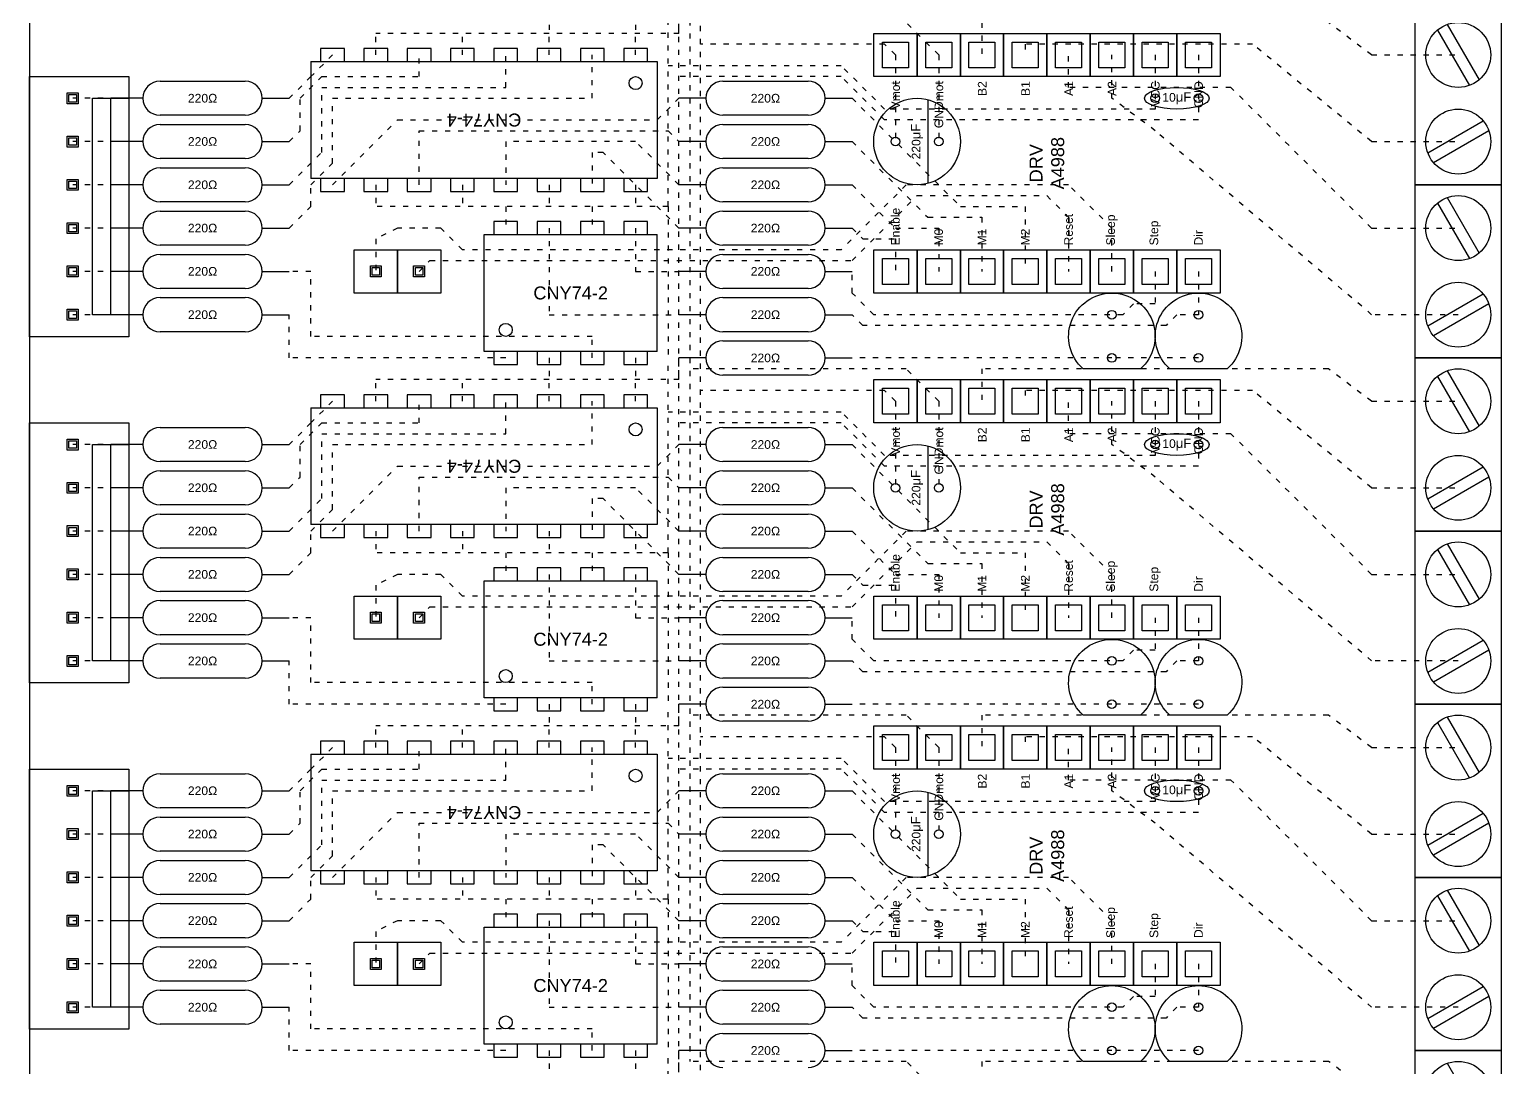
# Model space of a CAD drawing. Header units: millimetres. Extents: x 7505 to 27833, y -9600 to 533.
# Drawn here: x 21500 to 24900, y -6439 to -4041 of the extents above; entities that cross this region are included whole.
import ezdxf

# ---------------------------------------------------------------- set-up
doc = ezdxf.new("R2010")
doc.units = ezdxf.units.MM
doc.linetypes.add('ACAD_ISO03W100', pattern=[30, 12, -18])
doc.layers.add('Cableado', color=7, linetype='ACAD_ISO03W100')
doc.styles.get("Standard").update_dxf_attribs({"font": 'arial.ttf'})

msp = doc.modelspace()

# ---------------------------------------------------------------- linework, layer by layer
at = {"color": 1}
for p, q in [((22150, -4115), (22150, -4385)), ((22950, -4115), (22950, -4385)), ((22550, -4785), (22550, -4515)), ((22950, -4785), (22950, -4515)), ((22150, -4915), (22150, -5185)), ((22950, -4915), (22950, -5185)), ((22550, -5585), (22550, -5315)), ((22950, -5585), (22950, -5315)), ((22150, -5715), (22150, -5985)), ((22950, -5715), (22950, -5985)), ((22550, -6385), (22550, -6115)), ((22950, -6385), (22950, -6115))]:
    msp.add_line(p, q, dxfattribs=at)
for p, q in [((21762.3, -4200), (21700, -4200)), ((22037.8, -4200), (22100, -4200)), ((23062.3, -4200), (23000, -4200)), ((23337.8, -4200), (23400, -4200)), ((23575, -4203.2), (23575, -4396.8)), ((21762.3, -4300), (21700, -4300)), ((22037.8, -4300), (22100, -4300)), ((23062.3, -4300), (23000, -4300)), ((23337.8, -4300), (23400, -4300)), ((21762.3, -4400), (21700, -4400)), ((22037.8, -4400), (22100, -4400)), ((23062.3, -4400), (23000, -4400)), ((23337.8, -4400), (23400, -4400)), ((21762.3, -4500), (21700, -4500)), ((22037.8, -4500), (22100, -4500)), ((23062.3, -4500), (23000, -4500)), ((23337.8, -4500), (23400, -4500)), ((21762.3, -4600), (21700, -4600)), ((22037.8, -4600), (22100, -4600)), ((23062.3, -4600), (23000, -4600)), ((23337.8, -4600), (23400, -4600)), ((21762.3, -4700), (21700, -4700)), ((22037.8, -4700), (22100, -4700)), ((23062.3, -4700), (23000, -4700)), ((23337.8, -4700), (23400, -4700)), ((23062.3, -4800), (23000, -4800)), ((23337.8, -4800), (23400, -4800)), ((21762.3, -5000), (21700, -5000)), ((22037.8, -5000), (22100, -5000)), ((23062.3, -5000), (23000, -5000)), ((23337.8, -5000), (23400, -5000)), ((23575, -5003.2), (23575, -5196.8)), ((21762.3, -5100), (21700, -5100)), ((22037.8, -5100), (22100, -5100)), ((23062.3, -5100), (23000, -5100)), ((23337.8, -5100), (23400, -5100)), ((21762.3, -5200), (21700, -5200)), ((22037.8, -5200), (22100, -5200)), ((23062.3, -5200), (23000, -5200)), ((23337.8, -5200), (23400, -5200)), ((21762.3, -5300), (21700, -5300)), ((22037.8, -5300), (22100, -5300)), ((23062.3, -5300), (23000, -5300)), ((23337.8, -5300), (23400, -5300)), ((21762.3, -5400), (21700, -5400)), ((22037.8, -5400), (22100, -5400)), ((23062.3, -5400), (23000, -5400)), ((23337.8, -5400), (23400, -5400)), ((21762.3, -5500), (21700, -5500)), ((22037.8, -5500), (22100, -5500)), ((23062.3, -5500), (23000, -5500)), ((23337.8, -5500), (23400, -5500)), ((23062.3, -5600), (23000, -5600)), ((23337.8, -5600), (23400, -5600)), ((21762.3, -5800), (21700, -5800)), ((22037.8, -5800), (22100, -5800)), ((23062.3, -5800), (23000, -5800)), ((23337.8, -5800), (23400, -5800)), ((23575, -5803.2), (23575, -5996.8)), ((21762.3, -5900), (21700, -5900)), ((22037.8, -5900), (22100, -5900)), ((23062.3, -5900), (23000, -5900)), ((23337.8, -5900), (23400, -5900)), ((21762.3, -6000), (21700, -6000)), ((22037.8, -6000), (22100, -6000)), ((23062.3, -6000), (23000, -6000)), ((23337.8, -6000), (23400, -6000)), ((21762.3, -6100), (21700, -6100)), ((22037.8, -6100), (22100, -6100)), ((23062.3, -6100), (23000, -6100)), ((23337.8, -6100), (23400, -6100)), ((21762.3, -6200), (21700, -6200)), ((22037.8, -6200), (22100, -6200)), ((23062.3, -6200), (23000, -6200)), ((23337.8, -6200), (23400, -6200)), ((21762.3, -6300), (21700, -6300)), ((22037.8, -6300), (22100, -6300)), ((23062.3, -6300), (23000, -6300)), ((23337.8, -6300), (23400, -6300)), ((23062.3, -6400), (23000, -6400)), ((23337.8, -6400), (23400, -6400))]:
    msp.add_line(p, q)
for points in [[(21500, -2200), (21500, -7500), (24900, -7500), (24900, -2200)], [(24900, -4400), (24900, -4000), (24700, -4000), (24700, -4400)], [(22227.5, -4085), (22172.5, -4085), (22172.5, -4115), (22227.5, -4115)], [(22327.5, -4085), (22272.5, -4085), (22272.5, -4115), (22327.5, -4115)], [(22427.5, -4085), (22372.5, -4085), (22372.5, -4115), (22427.5, -4115)], [(22527.5, -4085), (22472.5, -4085), (22472.5, -4115), (22527.5, -4115)], [(22627.5, -4085), (22572.5, -4085), (22572.5, -4115), (22627.5, -4115)], [(22727.5, -4085), (22672.5, -4085), (22672.5, -4115), (22727.5, -4115)], [(22727.5, -4085), (22672.5, -4085), (22672.5, -4115), (22727.5, -4115)], [(22827.5, -4085), (22772.5, -4085), (22772.5, -4115), (22827.5, -4115)], [(22927.5, -4085), (22872.5, -4085), (22872.5, -4115), (22927.5, -4115)], [(22227.5, -4385), (22172.5, -4385), (22172.5, -4415), (22227.5, -4415)], [(22327.5, -4385), (22272.5, -4385), (22272.5, -4415), (22327.5, -4415)], [(22427.5, -4385), (22372.5, -4385), (22372.5, -4415), (22427.5, -4415)], [(22527.5, -4385), (22472.5, -4385), (22472.5, -4415), (22527.5, -4415)], [(22627.5, -4385), (22572.5, -4385), (22572.5, -4415), (22627.5, -4415)], [(22727.5, -4385), (22672.5, -4385), (22672.5, -4415), (22727.5, -4415)], [(22727.5, -4385), (22672.5, -4385), (22672.5, -4415), (22727.5, -4415)], [(22827.5, -4385), (22772.5, -4385), (22772.5, -4415), (22827.5, -4415)], [(22927.5, -4385), (22872.5, -4385), (22872.5, -4415), (22927.5, -4415)], [(24900, -4800), (24900, -4400), (24700, -4400), (24700, -4800)], [(22572.5, -4515), (22627.5, -4515), (22627.5, -4485), (22572.5, -4485)], [(22672.5, -4515), (22727.5, -4515), (22727.5, -4485), (22672.5, -4485)], [(22772.5, -4515), (22827.5, -4515), (22827.5, -4485), (22772.5, -4485)], [(22872.5, -4515), (22927.5, -4515), (22927.5, -4485), (22872.5, -4485)], [(22572.5, -4815), (22627.5, -4815), (22627.5, -4785), (22572.5, -4785)], [(22672.5, -4815), (22727.5, -4815), (22727.5, -4785), (22672.5, -4785)], [(22772.5, -4815), (22827.5, -4815), (22827.5, -4785), (22772.5, -4785)], [(22872.5, -4815), (22927.5, -4815), (22927.5, -4785), (22872.5, -4785)], [(24900, -5200), (24900, -4800), (24700, -4800), (24700, -5200)], [(22227.5, -4885), (22172.5, -4885), (22172.5, -4915), (22227.5, -4915)], [(22327.5, -4885), (22272.5, -4885), (22272.5, -4915), (22327.5, -4915)], [(22427.5, -4885), (22372.5, -4885), (22372.5, -4915), (22427.5, -4915)], [(22527.5, -4885), (22472.5, -4885), (22472.5, -4915), (22527.5, -4915)], [(22627.5, -4885), (22572.5, -4885), (22572.5, -4915), (22627.5, -4915)], [(22727.5, -4885), (22672.5, -4885), (22672.5, -4915), (22727.5, -4915)], [(22727.5, -4885), (22672.5, -4885), (22672.5, -4915), (22727.5, -4915)], [(22827.5, -4885), (22772.5, -4885), (22772.5, -4915), (22827.5, -4915)], [(22927.5, -4885), (22872.5, -4885), (22872.5, -4915), (22927.5, -4915)], [(22227.5, -5185), (22172.5, -5185), (22172.5, -5215), (22227.5, -5215)], [(22327.5, -5185), (22272.5, -5185), (22272.5, -5215), (22327.5, -5215)], [(22427.5, -5185), (22372.5, -5185), (22372.5, -5215), (22427.5, -5215)], [(22527.5, -5185), (22472.5, -5185), (22472.5, -5215), (22527.5, -5215)], [(22627.5, -5185), (22572.5, -5185), (22572.5, -5215), (22627.5, -5215)], [(22727.5, -5185), (22672.5, -5185), (22672.5, -5215), (22727.5, -5215)], [(22727.5, -5185), (22672.5, -5185), (22672.5, -5215), (22727.5, -5215)], [(22827.5, -5185), (22772.5, -5185), (22772.5, -5215), (22827.5, -5215)], [(22927.5, -5185), (22872.5, -5185), (22872.5, -5215), (22927.5, -5215)], [(24900, -5600), (24900, -5200), (24700, -5200), (24700, -5600)], [(22572.5, -5315), (22627.5, -5315), (22627.5, -5285), (22572.5, -5285)], [(22672.5, -5315), (22727.5, -5315), (22727.5, -5285), (22672.5, -5285)], [(22772.5, -5315), (22827.5, -5315), (22827.5, -5285), (22772.5, -5285)], [(22872.5, -5315), (22927.5, -5315), (22927.5, -5285), (22872.5, -5285)], [(22572.5, -5615), (22627.5, -5615), (22627.5, -5585), (22572.5, -5585)], [(22672.5, -5615), (22727.5, -5615), (22727.5, -5585), (22672.5, -5585)], [(22772.5, -5615), (22827.5, -5615), (22827.5, -5585), (22772.5, -5585)], [(22872.5, -5615), (22927.5, -5615), (22927.5, -5585), (22872.5, -5585)], [(24900, -6000), (24900, -5600), (24700, -5600), (24700, -6000)], [(22227.5, -5685), (22172.5, -5685), (22172.5, -5715), (22227.5, -5715)], [(22327.5, -5685), (22272.5, -5685), (22272.5, -5715), (22327.5, -5715)], [(22427.5, -5685), (22372.5, -5685), (22372.5, -5715), (22427.5, -5715)], [(22527.5, -5685), (22472.5, -5685), (22472.5, -5715), (22527.5, -5715)], [(22627.5, -5685), (22572.5, -5685), (22572.5, -5715), (22627.5, -5715)], [(22727.5, -5685), (22672.5, -5685), (22672.5, -5715), (22727.5, -5715)], [(22727.5, -5685), (22672.5, -5685), (22672.5, -5715), (22727.5, -5715)], [(22827.5, -5685), (22772.5, -5685), (22772.5, -5715), (22827.5, -5715)], [(22927.5, -5685), (22872.5, -5685), (22872.5, -5715), (22927.5, -5715)], [(22227.5, -5985), (22172.5, -5985), (22172.5, -6015), (22227.5, -6015)], [(22327.5, -5985), (22272.5, -5985), (22272.5, -6015), (22327.5, -6015)], [(22427.5, -5985), (22372.5, -5985), (22372.5, -6015), (22427.5, -6015)], [(22527.5, -5985), (22472.5, -5985), (22472.5, -6015), (22527.5, -6015)], [(22627.5, -5985), (22572.5, -5985), (22572.5, -6015), (22627.5, -6015)], [(22727.5, -5985), (22672.5, -5985), (22672.5, -6015), (22727.5, -6015)], [(22727.5, -5985), (22672.5, -5985), (22672.5, -6015), (22727.5, -6015)], [(22827.5, -5985), (22772.5, -5985), (22772.5, -6015), (22827.5, -6015)], [(22927.5, -5985), (22872.5, -5985), (22872.5, -6015), (22927.5, -6015)], [(24900, -6400), (24900, -6000), (24700, -6000), (24700, -6400)], [(22572.5, -6115), (22627.5, -6115), (22627.5, -6085), (22572.5, -6085)], [(22672.5, -6115), (22727.5, -6115), (22727.5, -6085), (22672.5, -6085)], [(22772.5, -6115), (22827.5, -6115), (22827.5, -6085), (22772.5, -6085)], [(22872.5, -6115), (22927.5, -6115), (22927.5, -6085), (22872.5, -6085)], [(22572.5, -6415), (22627.5, -6415), (22627.5, -6385), (22572.5, -6385)], [(22672.5, -6415), (22727.5, -6415), (22727.5, -6385), (22672.5, -6385)], [(22772.5, -6415), (22827.5, -6415), (22827.5, -6385), (22772.5, -6385)], [(22872.5, -6415), (22927.5, -6415), (22927.5, -6385), (22872.5, -6385)], [(24900, -6800), (24900, -6400), (24700, -6400), (24700, -6800)]]:
    msp.add_lwpolyline(points, close=True, dxfattribs=at)
at = {"color": 7}
for points in [[(24751.8, -4042.5), (24825.7, -4170.5)], [(24774.3, -4029.5), (24848.2, -4157.5)], [(24729.5, -4325.7), (24857.5, -4251.8)], [(24742.5, -4348.2), (24870.5, -4274.3)], [(24751.8, -4442.5), (24825.7, -4570.5)], [(24774.3, -4429.5), (24848.2, -4557.5)], [(24729.5, -4725.7), (24857.5, -4651.8)], [(24742.5, -4748.2), (24870.5, -4674.3)], [(24751.8, -4842.5), (24825.7, -4970.5)], [(24774.3, -4829.5), (24848.2, -4957.5)], [(24729.5, -5125.7), (24857.5, -5051.8)], [(24742.5, -5148.2), (24870.5, -5074.3)], [(24774.3, -5229.5), (24848.2, -5357.5)], [(24751.8, -5242.5), (24825.7, -5370.5)], [(24729.5, -5525.7), (24857.5, -5451.8)], [(24742.5, -5548.2), (24870.5, -5474.3)], [(24751.8, -5642.5), (24825.7, -5770.5)], [(24774.3, -5629.5), (24848.2, -5757.5)], [(24729.5, -5925.7), (24857.5, -5851.8)], [(24742.5, -5948.2), (24870.5, -5874.3)], [(24751.8, -6042.5), (24825.7, -6170.5)], [(24774.3, -6029.5), (24848.2, -6157.5)], [(24729.5, -6325.7), (24857.5, -6251.8)], [(24742.5, -6348.2), (24870.5, -6274.3)], [(24774.3, -6429.5), (24848.2, -6557.5)]]:
    msp.add_lwpolyline(points, dxfattribs=at)
for points in [[(23450, -4150), (23450, -4050), (23550, -4050), (23550, -4150)], [(23470, -4130), (23470, -4070), (23530, -4070), (23530, -4130)], [(23550, -4150), (23550, -4050), (23650, -4050), (23650, -4150)], [(23570, -4130), (23570, -4070), (23630, -4070), (23630, -4130)], [(23650, -4150), (23650, -4050), (23750, -4050), (23750, -4150)], [(23670, -4130), (23670, -4070), (23730, -4070), (23730, -4130)], [(23750, -4150), (23750, -4050), (23850, -4050), (23850, -4150)], [(23770, -4130), (23770, -4070), (23830, -4070), (23830, -4130)], [(23850, -4150), (23850, -4050), (23950, -4050), (23950, -4150)], [(23870, -4130), (23870, -4070), (23930, -4070), (23930, -4130)], [(23950, -4150), (23950, -4050), (24050, -4050), (24050, -4150)], [(23970, -4130), (23970, -4070), (24030, -4070), (24030, -4130)], [(24050, -4150), (24050, -4050), (24150, -4050), (24150, -4150)], [(24070, -4130), (24070, -4070), (24130, -4070), (24130, -4130)], [(24150, -4150), (24150, -4050), (24250, -4050), (24250, -4150)], [(24170, -4130), (24170, -4070), (24230, -4070), (24230, -4130)], [(21729.9, -4150), (21729.9, -4750.8), (21500, -4750.8), (21500, -4150)], [(21612.6, -4187.4), (21612.6, -4212.6), (21587.4, -4212.6), (21587.4, -4187.4)], [(21608.7, -4191.3), (21608.7, -4208.7), (21591.3, -4208.7), (21591.3, -4191.3)], [(21645.3, -4700), (21645.3, -4200), (21729.9, -4200), (21729.9, -4700)], [(21687.6, -4700), (21687.6, -4200), (21729.9, -4200), (21729.9, -4700)], [(21612.6, -4287.4), (21612.6, -4312.6), (21587.4, -4312.6), (21587.4, -4287.4)], [(21608.7, -4291.3), (21608.7, -4308.7), (21591.3, -4308.7), (21591.3, -4291.3)], [(21612.6, -4387.4), (21612.6, -4412.6), (21587.4, -4412.6), (21587.4, -4387.4)], [(21608.7, -4391.3), (21608.7, -4408.7), (21591.3, -4408.7), (21591.3, -4391.3)], [(21612.6, -4487.4), (21612.6, -4512.6), (21587.4, -4512.6), (21587.4, -4487.4)], [(21608.7, -4491.3), (21608.7, -4508.7), (21591.3, -4508.7), (21591.3, -4491.3)], [(22350, -4650), (22250, -4650), (22250, -4550), (22350, -4550)], [(22450, -4650), (22350, -4650), (22350, -4550), (22450, -4550)], [(23450, -4650), (23450, -4550), (23550, -4550), (23550, -4650)], [(23550, -4650), (23550, -4550), (23650, -4550), (23650, -4650)], [(23650, -4650), (23650, -4550), (23750, -4550), (23750, -4650)], [(23750, -4650), (23750, -4550), (23850, -4550), (23850, -4650)], [(23850, -4650), (23850, -4550), (23950, -4550), (23950, -4650)], [(23950, -4650), (23950, -4550), (24050, -4550), (24050, -4650)], [(24050, -4650), (24050, -4550), (24150, -4550), (24150, -4650)], [(24150, -4650), (24150, -4550), (24250, -4550), (24250, -4650)], [(21612.6, -4587.4), (21612.6, -4612.6), (21587.4, -4612.6), (21587.4, -4587.4)], [(22287.4, -4612.6), (22287.4, -4587.4), (22312.6, -4587.4), (22312.6, -4612.6)], [(22387.4, -4612.6), (22387.4, -4587.4), (22412.6, -4587.4), (22412.6, -4612.6)], [(23470, -4630), (23470, -4570), (23530, -4570), (23530, -4630)], [(23570, -4630), (23570, -4570), (23630, -4570), (23630, -4630)], [(23670, -4630), (23670, -4570), (23730, -4570), (23730, -4630)], [(23770, -4630), (23770, -4570), (23830, -4570), (23830, -4630)], [(23870, -4630), (23870, -4570), (23930, -4570), (23930, -4630)], [(23970, -4630), (23970, -4570), (24030, -4570), (24030, -4630)], [(24070, -4630), (24070, -4570), (24130, -4570), (24130, -4630)], [(24170, -4630), (24170, -4570), (24230, -4570), (24230, -4630)], [(21608.7, -4591.3), (21608.7, -4608.7), (21591.3, -4608.7), (21591.3, -4591.3)], [(22291.3, -4608.7), (22291.3, -4591.3), (22308.7, -4591.3), (22308.7, -4608.7)], [(22391.3, -4608.7), (22391.3, -4591.3), (22408.7, -4591.3), (22408.7, -4608.7)], [(21612.6, -4687.4), (21612.6, -4712.6), (21587.4, -4712.6), (21587.4, -4687.4)], [(21608.7, -4691.3), (21608.7, -4708.7), (21591.3, -4708.7), (21591.3, -4691.3)], [(23450, -4950), (23450, -4850), (23550, -4850), (23550, -4950)], [(23550, -4950), (23550, -4850), (23650, -4850), (23650, -4950)], [(23650, -4950), (23650, -4850), (23750, -4850), (23750, -4950)], [(23750, -4950), (23750, -4850), (23850, -4850), (23850, -4950)], [(23850, -4950), (23850, -4850), (23950, -4850), (23950, -4950)], [(23950, -4950), (23950, -4850), (24050, -4850), (24050, -4950)], [(24050, -4950), (24050, -4850), (24150, -4850), (24150, -4950)], [(24150, -4950), (24150, -4850), (24250, -4850), (24250, -4950)], [(23470, -4930), (23470, -4870), (23530, -4870), (23530, -4930)], [(23570, -4930), (23570, -4870), (23630, -4870), (23630, -4930)], [(23670, -4930), (23670, -4870), (23730, -4870), (23730, -4930)], [(23770, -4930), (23770, -4870), (23830, -4870), (23830, -4930)], [(23870, -4930), (23870, -4870), (23930, -4870), (23930, -4930)], [(23970, -4930), (23970, -4870), (24030, -4870), (24030, -4930)], [(24070, -4930), (24070, -4870), (24130, -4870), (24130, -4930)], [(24170, -4930), (24170, -4870), (24230, -4870), (24230, -4930)], [(21729.9, -4950), (21729.9, -5550.8), (21500, -5550.8), (21500, -4950)], [(21612.6, -4987.4), (21612.6, -5012.6), (21587.4, -5012.6), (21587.4, -4987.4)], [(21608.7, -4991.3), (21608.7, -5008.7), (21591.3, -5008.7), (21591.3, -4991.3)], [(21645.3, -5500), (21645.3, -5000), (21729.9, -5000), (21729.9, -5500)], [(21687.6, -5500), (21687.6, -5000), (21729.9, -5000), (21729.9, -5500)], [(21612.6, -5087.4), (21612.6, -5112.6), (21587.4, -5112.6), (21587.4, -5087.4)], [(21608.7, -5091.3), (21608.7, -5108.7), (21591.3, -5108.7), (21591.3, -5091.3)], [(21612.6, -5187.4), (21612.6, -5212.6), (21587.4, -5212.6), (21587.4, -5187.4)], [(21608.7, -5191.3), (21608.7, -5208.7), (21591.3, -5208.7), (21591.3, -5191.3)], [(21612.6, -5287.4), (21612.6, -5312.6), (21587.4, -5312.6), (21587.4, -5287.4)], [(21608.7, -5291.3), (21608.7, -5308.7), (21591.3, -5308.7), (21591.3, -5291.3)], [(22350, -5450), (22250, -5450), (22250, -5350), (22350, -5350)], [(22450, -5450), (22350, -5450), (22350, -5350), (22450, -5350)], [(23450, -5450), (23450, -5350), (23550, -5350), (23550, -5450)], [(23470, -5430), (23470, -5370), (23530, -5370), (23530, -5430)], [(23550, -5450), (23550, -5350), (23650, -5350), (23650, -5450)], [(23570, -5430), (23570, -5370), (23630, -5370), (23630, -5430)], [(23650, -5450), (23650, -5350), (23750, -5350), (23750, -5450)], [(23670, -5430), (23670, -5370), (23730, -5370), (23730, -5430)], [(23750, -5450), (23750, -5350), (23850, -5350), (23850, -5450)], [(23770, -5430), (23770, -5370), (23830, -5370), (23830, -5430)], [(23850, -5450), (23850, -5350), (23950, -5350), (23950, -5450)], [(23870, -5430), (23870, -5370), (23930, -5370), (23930, -5430)], [(23950, -5450), (23950, -5350), (24050, -5350), (24050, -5450)], [(23970, -5430), (23970, -5370), (24030, -5370), (24030, -5430)], [(24050, -5450), (24050, -5350), (24150, -5350), (24150, -5450)], [(24070, -5430), (24070, -5370), (24130, -5370), (24130, -5430)], [(24150, -5450), (24150, -5350), (24250, -5350), (24250, -5450)], [(24170, -5430), (24170, -5370), (24230, -5370), (24230, -5430)], [(21612.6, -5387.4), (21612.6, -5412.6), (21587.4, -5412.6), (21587.4, -5387.4)], [(21608.7, -5391.3), (21608.7, -5408.7), (21591.3, -5408.7), (21591.3, -5391.3)], [(22287.4, -5412.6), (22287.4, -5387.4), (22312.6, -5387.4), (22312.6, -5412.6)], [(22291.3, -5408.7), (22291.3, -5391.3), (22308.7, -5391.3), (22308.7, -5408.7)], [(22387.4, -5412.6), (22387.4, -5387.4), (22412.6, -5387.4), (22412.6, -5412.6)], [(22391.3, -5408.7), (22391.3, -5391.3), (22408.7, -5391.3), (22408.7, -5408.7)], [(21612.6, -5487.4), (21612.6, -5512.6), (21587.4, -5512.6), (21587.4, -5487.4)], [(21608.7, -5491.3), (21608.7, -5508.7), (21591.3, -5508.7), (21591.3, -5491.3)], [(23450, -5750), (23450, -5650), (23550, -5650), (23550, -5750)], [(23470, -5730), (23470, -5670), (23530, -5670), (23530, -5730)], [(23550, -5750), (23550, -5650), (23650, -5650), (23650, -5750)], [(23570, -5730), (23570, -5670), (23630, -5670), (23630, -5730)], [(23650, -5750), (23650, -5650), (23750, -5650), (23750, -5750)], [(23670, -5730), (23670, -5670), (23730, -5670), (23730, -5730)], [(23750, -5750), (23750, -5650), (23850, -5650), (23850, -5750)], [(23770, -5730), (23770, -5670), (23830, -5670), (23830, -5730)], [(23850, -5750), (23850, -5650), (23950, -5650), (23950, -5750)], [(23870, -5730), (23870, -5670), (23930, -5670), (23930, -5730)], [(23950, -5750), (23950, -5650), (24050, -5650), (24050, -5750)], [(23970, -5730), (23970, -5670), (24030, -5670), (24030, -5730)], [(24050, -5750), (24050, -5650), (24150, -5650), (24150, -5750)], [(24070, -5730), (24070, -5670), (24130, -5670), (24130, -5730)], [(24150, -5750), (24150, -5650), (24250, -5650), (24250, -5750)], [(24170, -5730), (24170, -5670), (24230, -5670), (24230, -5730)], [(21729.9, -5750), (21729.9, -6350.8), (21500, -6350.8), (21500, -5750)], [(21612.6, -5787.4), (21612.6, -5812.6), (21587.4, -5812.6), (21587.4, -5787.4)], [(21608.7, -5791.3), (21608.7, -5808.7), (21591.3, -5808.7), (21591.3, -5791.3)], [(21645.3, -6300), (21645.3, -5800), (21729.9, -5800), (21729.9, -6300)], [(21687.6, -6300), (21687.6, -5800), (21729.9, -5800), (21729.9, -6300)], [(21612.6, -5887.4), (21612.6, -5912.6), (21587.4, -5912.6), (21587.4, -5887.4)], [(21608.7, -5891.3), (21608.7, -5908.7), (21591.3, -5908.7), (21591.3, -5891.3)], [(21612.6, -5987.4), (21612.6, -6012.6), (21587.4, -6012.6), (21587.4, -5987.4)], [(21608.7, -5991.3), (21608.7, -6008.7), (21591.3, -6008.7), (21591.3, -5991.3)], [(21612.6, -6087.4), (21612.6, -6112.6), (21587.4, -6112.6), (21587.4, -6087.4)], [(21608.7, -6091.3), (21608.7, -6108.7), (21591.3, -6108.7), (21591.3, -6091.3)], [(22350, -6250), (22250, -6250), (22250, -6150), (22350, -6150)], [(22450, -6250), (22350, -6250), (22350, -6150), (22450, -6150)], [(23450, -6250), (23450, -6150), (23550, -6150), (23550, -6250)], [(23550, -6250), (23550, -6150), (23650, -6150), (23650, -6250)], [(23650, -6250), (23650, -6150), (23750, -6150), (23750, -6250)], [(23750, -6250), (23750, -6150), (23850, -6150), (23850, -6250)], [(23850, -6250), (23850, -6150), (23950, -6150), (23950, -6250)], [(23950, -6250), (23950, -6150), (24050, -6150), (24050, -6250)], [(24050, -6250), (24050, -6150), (24150, -6150), (24150, -6250)], [(24150, -6250), (24150, -6150), (24250, -6150), (24250, -6250)], [(21612.6, -6187.4), (21612.6, -6212.6), (21587.4, -6212.6), (21587.4, -6187.4)], [(22287.4, -6212.6), (22287.4, -6187.4), (22312.6, -6187.4), (22312.6, -6212.6)], [(22387.4, -6212.6), (22387.4, -6187.4), (22412.6, -6187.4), (22412.6, -6212.6)], [(23470, -6230), (23470, -6170), (23530, -6170), (23530, -6230)], [(23570, -6230), (23570, -6170), (23630, -6170), (23630, -6230)], [(23670, -6230), (23670, -6170), (23730, -6170), (23730, -6230)], [(23770, -6230), (23770, -6170), (23830, -6170), (23830, -6230)], [(23870, -6230), (23870, -6170), (23930, -6170), (23930, -6230)], [(23970, -6230), (23970, -6170), (24030, -6170), (24030, -6230)], [(24070, -6230), (24070, -6170), (24130, -6170), (24130, -6230)], [(24170, -6230), (24170, -6170), (24230, -6170), (24230, -6230)], [(21608.7, -6191.3), (21608.7, -6208.7), (21591.3, -6208.7), (21591.3, -6191.3)], [(22291.3, -6208.7), (22291.3, -6191.3), (22308.7, -6191.3), (22308.7, -6208.7)], [(22391.3, -6208.7), (22391.3, -6191.3), (22408.7, -6191.3), (22408.7, -6208.7)], [(21612.6, -6287.4), (21612.6, -6312.6), (21587.4, -6312.6), (21587.4, -6287.4)], [(21608.7, -6291.3), (21608.7, -6308.7), (21591.3, -6308.7), (21591.3, -6291.3)]]:
    msp.add_lwpolyline(points, close=True)
at = {"color": 1}
for points in [[(22150, -4115), (22950, -4115)], [(22950, -4385), (22150, -4385)], [(22550, -4515), (22950, -4515)], [(22950, -4785), (22550, -4785)], [(22150, -4915), (22950, -4915)], [(22950, -5185), (22150, -5185)], [(22550, -5315), (22950, -5315)], [(22950, -5585), (22550, -5585)], [(22150, -5715), (22950, -5715)], [(22950, -5985), (22150, -5985)], [(22550, -6115), (22950, -6115)], [(22950, -6385), (22550, -6385)]]:
    msp.add_lwpolyline(points, dxfattribs=at)
for points in [[(21801.6, -4160.6), (21998.4, -4160.6)], [(23101.6, -4160.6), (23298.4, -4160.6)], [(21998.4, -4239.4), (21801.6, -4239.4)], [(23298.4, -4239.4), (23101.6, -4239.4)], [(21801.6, -4260.6), (21998.4, -4260.6)], [(23101.6, -4260.6), (23298.4, -4260.6)], [(21998.4, -4339.4), (21801.6, -4339.4)], [(23298.4, -4339.4), (23101.6, -4339.4)], [(21801.6, -4360.6), (21998.4, -4360.6)], [(23101.6, -4360.6), (23298.4, -4360.6)], [(21998.4, -4439.4), (21801.6, -4439.4)], [(23298.4, -4439.4), (23101.6, -4439.4)], [(21801.6, -4460.6), (21998.4, -4460.6)], [(23101.6, -4460.6), (23298.4, -4460.6)], [(21998.4, -4539.4), (21801.6, -4539.4)], [(23298.4, -4539.4), (23101.6, -4539.4)], [(21801.6, -4560.6), (21998.4, -4560.6)], [(23101.6, -4560.6), (23298.4, -4560.6)], [(21998.4, -4639.4), (21801.6, -4639.4)], [(23298.4, -4639.4), (23101.6, -4639.4)], [(21801.6, -4660.6), (21998.4, -4660.6)], [(23101.6, -4660.6), (23298.4, -4660.6)], [(21998.4, -4739.4), (21801.6, -4739.4)], [(23298.4, -4739.4), (23101.6, -4739.4)], [(23101.6, -4760.6), (23298.4, -4760.6)], [(23298.4, -4839.4), (23101.6, -4839.4)], [(21801.6, -4960.6), (21998.4, -4960.6)], [(23101.6, -4960.6), (23298.4, -4960.6)], [(21998.4, -5039.4), (21801.6, -5039.4)], [(21801.6, -5060.6), (21998.4, -5060.6)], [(23298.4, -5039.4), (23101.6, -5039.4)], [(23101.6, -5060.6), (23298.4, -5060.6)], [(21998.4, -5139.4), (21801.6, -5139.4)], [(21801.6, -5160.6), (21998.4, -5160.6)], [(23298.4, -5139.4), (23101.6, -5139.4)], [(23101.6, -5160.6), (23298.4, -5160.6)], [(21998.4, -5239.4), (21801.6, -5239.4)], [(21801.6, -5260.6), (21998.4, -5260.6)], [(23298.4, -5239.4), (23101.6, -5239.4)], [(23101.6, -5260.6), (23298.4, -5260.6)], [(21998.4, -5339.4), (21801.6, -5339.4)], [(21801.6, -5360.6), (21998.4, -5360.6)], [(23298.4, -5339.4), (23101.6, -5339.4)], [(23101.6, -5360.6), (23298.4, -5360.6)], [(21998.4, -5439.4), (21801.6, -5439.4)], [(23298.4, -5439.4), (23101.6, -5439.4)], [(21801.6, -5460.6), (21998.4, -5460.6)], [(23101.6, -5460.6), (23298.4, -5460.6)], [(21998.4, -5539.4), (21801.6, -5539.4)], [(23298.4, -5539.4), (23101.6, -5539.4)], [(23101.6, -5560.6), (23298.4, -5560.6)], [(23298.4, -5639.4), (23101.6, -5639.4)], [(21801.6, -5760.6), (21998.4, -5760.6)], [(23101.6, -5760.6), (23298.4, -5760.6)], [(21998.4, -5839.4), (21801.6, -5839.4)], [(23298.4, -5839.4), (23101.6, -5839.4)], [(21801.6, -5860.6), (21998.4, -5860.6)], [(23101.6, -5860.6), (23298.4, -5860.6)], [(21998.4, -5939.4), (21801.6, -5939.4)], [(23298.4, -5939.4), (23101.6, -5939.4)], [(21801.6, -5960.6), (21998.4, -5960.6)], [(23101.6, -5960.6), (23298.4, -5960.6)], [(21998.4, -6039.4), (21801.6, -6039.4)], [(23298.4, -6039.4), (23101.6, -6039.4)], [(21801.6, -6060.6), (21998.4, -6060.6)], [(23101.6, -6060.6), (23298.4, -6060.6)], [(21998.4, -6139.4), (21801.6, -6139.4)], [(23298.4, -6139.4), (23101.6, -6139.4)], [(21801.6, -6160.6), (21998.4, -6160.6)], [(23101.6, -6160.6), (23298.4, -6160.6)], [(21998.4, -6239.4), (21801.6, -6239.4)], [(23298.4, -6239.4), (23101.6, -6239.4)], [(21801.6, -6260.6), (21998.4, -6260.6)], [(23101.6, -6260.6), (23298.4, -6260.6)], [(21998.4, -6339.4), (21801.6, -6339.4)], [(23298.4, -6339.4), (23101.6, -6339.4)], [(23101.6, -6360.6), (23298.4, -6360.6)]]:
    msp.add_lwpolyline(points)
at = {"color": 3}
for points in [[(21587.4, -4212.6), (21587.4, -4187.4), (21612.6, -4187.4), (21612.6, -4212.6)], [(21591.3, -4208.7), (21591.3, -4191.3), (21608.7, -4191.3), (21608.7, -4208.7)], [(21587.4, -4312.6), (21587.4, -4287.4), (21612.6, -4287.4), (21612.6, -4312.6)], [(21591.3, -4308.7), (21591.3, -4291.3), (21608.7, -4291.3), (21608.7, -4308.7)], [(21587.4, -4412.6), (21587.4, -4387.4), (21612.6, -4387.4), (21612.6, -4412.6)], [(21591.3, -4408.7), (21591.3, -4391.3), (21608.7, -4391.3), (21608.7, -4408.7)], [(21587.4, -4512.6), (21587.4, -4487.4), (21612.6, -4487.4), (21612.6, -4512.6)], [(21591.3, -4508.7), (21591.3, -4491.3), (21608.7, -4491.3), (21608.7, -4508.7)], [(21587.4, -5012.6), (21587.4, -4987.4), (21612.6, -4987.4), (21612.6, -5012.6)], [(21591.3, -5008.7), (21591.3, -4991.3), (21608.7, -4991.3), (21608.7, -5008.7)], [(21587.4, -5112.6), (21587.4, -5087.4), (21612.6, -5087.4), (21612.6, -5112.6)], [(21591.3, -5108.7), (21591.3, -5091.3), (21608.7, -5091.3), (21608.7, -5108.7)], [(21587.4, -5212.6), (21587.4, -5187.4), (21612.6, -5187.4), (21612.6, -5212.6)], [(21591.3, -5208.7), (21591.3, -5191.3), (21608.7, -5191.3), (21608.7, -5208.7)], [(21587.4, -5312.6), (21587.4, -5287.4), (21612.6, -5287.4), (21612.6, -5312.6)], [(21591.3, -5308.7), (21591.3, -5291.3), (21608.7, -5291.3), (21608.7, -5308.7)], [(21587.4, -5812.6), (21587.4, -5787.4), (21612.6, -5787.4), (21612.6, -5812.6)], [(21591.3, -5808.7), (21591.3, -5791.3), (21608.7, -5791.3), (21608.7, -5808.7)], [(21587.4, -5912.6), (21587.4, -5887.4), (21612.6, -5887.4), (21612.6, -5912.6)], [(21591.3, -5908.7), (21591.3, -5891.3), (21608.7, -5891.3), (21608.7, -5908.7)], [(21587.4, -6012.6), (21587.4, -5987.4), (21612.6, -5987.4), (21612.6, -6012.6)], [(21591.3, -6008.7), (21591.3, -5991.3), (21608.7, -5991.3), (21608.7, -6008.7)], [(21587.4, -6112.6), (21587.4, -6087.4), (21612.6, -6087.4), (21612.6, -6112.6)], [(21591.3, -6108.7), (21591.3, -6091.3), (21608.7, -6091.3), (21608.7, -6108.7)]]:
    msp.add_lwpolyline(points, close=True, dxfattribs=at)
at = {"color": 4}
for points in [[(21587.4, -4612.6), (21587.4, -4587.4), (21612.6, -4587.4), (21612.6, -4612.6)], [(21591.3, -4608.7), (21591.3, -4591.3), (21608.7, -4591.3), (21608.7, -4608.7)], [(21587.4, -5412.6), (21587.4, -5387.4), (21612.6, -5387.4), (21612.6, -5412.6)], [(21591.3, -5408.7), (21591.3, -5391.3), (21608.7, -5391.3), (21608.7, -5408.7)], [(21587.4, -6212.6), (21587.4, -6187.4), (21612.6, -6187.4), (21612.6, -6212.6)], [(21591.3, -6208.7), (21591.3, -6191.3), (21608.7, -6191.3), (21608.7, -6208.7)]]:
    msp.add_lwpolyline(points, close=True, dxfattribs=at)
at = {"color": 30}
for points in [[(24066.1, -4825), (23933.9, -4825, -2.645751)], [(24266.1, -4825), (24133.9, -4825, -2.645751)], [(24066.1, -5625), (23933.9, -5625, -2.645751)], [(24266.1, -5625), (24133.9, -5625, -2.645751)], [(24066.1, -6425), (23933.9, -6425, -2.645751)], [(24266.1, -6425), (24133.9, -6425, -2.645751)]]:
    msp.add_lwpolyline(points, format="xyb", close=True, dxfattribs=at)
at = {"color": 6}
for points in [[(21587.4, -4712.6), (21587.4, -4687.4), (21612.6, -4687.4), (21612.6, -4712.6)], [(21591.3, -4708.7), (21591.3, -4691.3), (21608.7, -4691.3), (21608.7, -4708.7)], [(21587.4, -5512.6), (21587.4, -5487.4), (21612.6, -5487.4), (21612.6, -5512.6)], [(21591.3, -5508.7), (21591.3, -5491.3), (21608.7, -5491.3), (21608.7, -5508.7)], [(21587.4, -6312.6), (21587.4, -6287.4), (21612.6, -6287.4), (21612.6, -6312.6)], [(21591.3, -6308.7), (21591.3, -6291.3), (21608.7, -6291.3), (21608.7, -6308.7)]]:
    msp.add_lwpolyline(points, close=True, dxfattribs=at)
at = {"color": 7}
for centre in [(24800, -4100), (24800, -4300), (24800, -4500), (24800, -4700), (24800, -4900), (24800, -5100), (24800, -5300), (24800, -5500), (24800, -5700), (24800, -5900), (24800, -6100), (24800, -6300), (24800, -6500)]:
    msp.add_circle(centre, 75, dxfattribs=at)
at = {"color": 1}
for centre in [(22900, -4165), (22600, -4735), (22900, -4965), (22600, -5535), (22900, -5765), (22600, -6335)]:
    msp.add_circle(centre, 15, dxfattribs=at)
for centre, radius in [((23550, -4300), 100), ((24100, -4200), 10), ((24200, -4200), 10), ((23500, -4300), 10), ((23600, -4300), 10), ((24100, -5000), 10), ((24200, -5000), 10), ((23550, -5100), 100), ((23500, -5100), 10), ((23600, -5100), 10), ((23550, -5900), 100), ((24100, -5800), 10), ((24200, -5800), 10), ((23500, -5900), 10), ((23600, -5900), 10)]:
    msp.add_circle(centre, radius)
at = {"color": 30}
for centre in [(24000, -4700), (24200, -4700), (24000, -4800), (24200, -4800), (24000, -5500), (24200, -5500), (24000, -5600), (24200, -5600), (24000, -6300), (24200, -6300), (24000, -6400), (24200, -6400)]:
    msp.add_circle(centre, 10, dxfattribs=at)
for centre, start, end in [((21801.6, -4200), 90, 270), ((21998.4, -4200), 270, 90), ((23101.6, -4200), 90, 270), ((23298.4, -4200), 270, 90), ((21801.6, -4300), 90, 270), ((21998.4, -4300), 270, 90), ((23101.6, -4300), 90, 270), ((23298.4, -4300), 270, 90), ((21801.6, -4400), 90, 270), ((21998.4, -4400), 270, 90), ((23101.6, -4400), 90, 270), ((23298.4, -4400), 270, 90), ((21801.6, -4500), 90, 270), ((21998.4, -4500), 270, 90), ((23101.6, -4500), 90, 270), ((23298.4, -4500), 270, 90), ((21801.6, -4600), 90, 270), ((21998.4, -4600), 270, 90), ((23101.6, -4600), 90, 270), ((23298.4, -4600), 270, 90), ((21801.6, -4700), 90, 270), ((21998.4, -4700), 270, 90), ((23101.6, -4700), 90, 270), ((23298.4, -4700), 270, 90), ((23101.6, -4800), 90, 270), ((23298.4, -4800), 270, 90), ((21801.6, -5000), 90, 270), ((21998.4, -5000), 270, 90), ((23101.6, -5000), 90, 270), ((23298.4, -5000), 270, 90), ((21801.6, -5100), 90, 270), ((21998.4, -5100), 270, 90), ((23101.6, -5100), 90, 270), ((23298.4, -5100), 270, 90), ((21801.6, -5200), 90, 270), ((21998.4, -5200), 270, 90), ((23101.6, -5200), 90, 270), ((23298.4, -5200), 270, 90), ((21801.6, -5300), 90, 270), ((21998.4, -5300), 270, 90), ((23101.6, -5300), 90, 270), ((23298.4, -5300), 270, 90), ((21801.6, -5400), 90, 270), ((21998.4, -5400), 270, 90), ((23101.6, -5400), 90, 270), ((23298.4, -5400), 270, 90), ((21801.6, -5500), 90, 270), ((21998.4, -5500), 270, 90), ((23101.6, -5500), 90, 270), ((23298.4, -5500), 270, 90), ((23101.6, -5600), 90, 270), ((23298.4, -5600), 270, 90), ((21801.6, -5800), 90, 270), ((21998.4, -5800), 270, 90), ((23101.6, -5800), 90, 270), ((23298.4, -5800), 270, 90), ((21801.6, -5900), 90, 270), ((21998.4, -5900), 270, 90), ((23101.6, -5900), 90, 270), ((23298.4, -5900), 270, 90), ((21801.6, -6000), 90, 270), ((21998.4, -6000), 270, 90), ((23101.6, -6000), 90, 270), ((23298.4, -6000), 270, 90), ((21801.6, -6100), 90, 270), ((21998.4, -6100), 270, 90), ((23101.6, -6100), 90, 270), ((23298.4, -6100), 270, 90), ((21801.6, -6200), 90, 270), ((21998.4, -6200), 270, 90), ((23101.6, -6200), 90, 270), ((23298.4, -6200), 270, 90), ((21801.6, -6300), 90, 270), ((21998.4, -6300), 270, 90), ((23101.6, -6300), 90, 270), ((23298.4, -6300), 270, 90), ((23101.6, -6400), 90, 270), ((23298.4, -6400), 270, 90)]:
    msp.add_arc(centre, 39.4, start, end)
for centre in [(24150, -4200), (24150, -5000), (24150, -5800)]:
    msp.add_ellipse(centre, major_axis=(75, 0), ratio=0.333333)
at = {"layer": 'Cableado', "color": 2}
for points in [[(23050, -6475), (23050, -2900)], [(23500, -4100), (23475, -4075), (23050, -4075)], [(23500, -4100), (23500, -4300)], [(23500, -4900), (23475, -4875), (23050, -4875)], [(23500, -4900), (23500, -5100)], [(23500, -5700), (23475, -5675), (23050, -5675)], [(23500, -5700), (23500, -5900)]]:
    msp.add_lwpolyline(points, dxfattribs=at)
at = {"layer": 'Cableado', "color": 251}
for points in [[(23025, -3150), (23025, -6425)], [(23600, -4100), (23525, -4025), (23025, -4025)], [(23600, -4100), (23600, -4300)], [(24600, -4500), (24275, -4175), (23900, -4175), (23900, -4100)], [(24600, -4500), (24800, -4500)], [(23600, -4900), (23525, -4825), (23025, -4825)], [(23600, -4900), (23600, -5100)], [(24600, -5300), (24275, -4975), (23900, -4975), (23900, -4900)], [(24600, -5300), (24800, -5300)], [(23600, -5700), (23525, -5625), (23025, -5625)], [(23600, -5700), (23600, -5900)], [(24600, -6100), (24275, -5775), (23900, -5775), (23900, -5700)], [(24600, -6100), (24800, -6100)], [(23600, -6500), (23525, -6425), (23025, -6425)]]:
    msp.add_lwpolyline(points, dxfattribs=at)
at = {"layer": 'Cableado', "color": 252}
for points in [[(23000, -4050), (23000, -3250)], [(22700, -4000), (22700, -4050)], [(22900, -4000), (22900, -4050)], [(23000, -4850), (23000, -4000)], [(23000, -4050), (22300, -4050)], [(22300, -4100), (22300, -4050)], [(22500, -4100), (22500, -4050)], [(23000, -4050), (22600, -4050)], [(22700, -4100), (22700, -4050)], [(22900, -4100), (22900, -4050)], [(24200, -4100), (24200, -4250), (23475, -4250), (23375, -4150), (23000, -4150)], [(22700, -4800), (22700, -4850)], [(22900, -4800), (22900, -4850)], [(23000, -5650), (23000, -4800)], [(24200, -4800), (24000, -4800), (23400, -4800)], [(23000, -4850), (22300, -4850)], [(22300, -4900), (22300, -4850)], [(22500, -4900), (22500, -4850)], [(23000, -4850), (22600, -4850)], [(22700, -4900), (22700, -4850)], [(22900, -4900), (22900, -4850)], [(24200, -4900), (24200, -5050), (23475, -5050), (23375, -4950), (23000, -4950)], [(22700, -5600), (22700, -5650)], [(22900, -5600), (22900, -5650)], [(23000, -6450), (23000, -5600)], [(24200, -5600), (24000, -5600), (23400, -5600)], [(23000, -5650), (22300, -5650)], [(22300, -5700), (22300, -5650)], [(22500, -5700), (22500, -5650)], [(23000, -5650), (22600, -5650)], [(22700, -5700), (22700, -5650)], [(22900, -5700), (22900, -5650)], [(24200, -5700), (24200, -5850), (23475, -5850), (23375, -5750), (23000, -5750)], [(22700, -6400), (22700, -6450)], [(22900, -6400), (22900, -6450)], [(23000, -7250), (23000, -6400)], [(24200, -6400), (24000, -6400), (23400, -6400)]]:
    msp.add_lwpolyline(points, dxfattribs=at)
at = {"layer": 'Cableado', "color": 1}
for points in [[(22975, -4450), (22975, -4000)], [(24600, -4300), (24325, -4075), (23800, -4075), (23800, -4100)], [(24100, -4100), (24100, -4225), (23475, -4225), (23375, -4125), (22975, -4125)], [(24600, -4300), (24800, -4300)], [(22300, -4400), (22300, -4450)], [(22500, -4400), (22500, -4450)], [(22700, -4400), (22700, -4450)], [(22900, -4400), (22900, -4450)], [(22975, -4450), (22300, -4450)], [(22600, -4450), (22600, -4500)], [(22800, -4450), (22800, -4500)], [(22975, -4450), (22975, -4800)], [(22975, -5250), (22975, -4800)], [(24600, -5100), (24325, -4875), (23800, -4875), (23800, -4900)], [(24100, -4900), (24100, -5025), (23475, -5025), (23375, -4925), (22975, -4925)], [(24600, -5100), (24800, -5100)], [(22300, -5200), (22300, -5250)], [(22500, -5200), (22500, -5250)], [(22700, -5200), (22700, -5250)], [(22900, -5200), (22900, -5250)], [(22975, -5250), (22300, -5250)], [(22600, -5250), (22600, -5300)], [(22800, -5250), (22800, -5300)], [(22975, -5250), (22975, -5600)], [(22975, -6050), (22975, -5600)], [(24600, -5900), (24325, -5675), (23800, -5675), (23800, -5700)], [(24100, -5700), (24100, -5825), (23475, -5825), (23375, -5725), (22975, -5725)], [(24600, -5900), (24800, -5900)], [(22300, -6000), (22300, -6050)], [(22500, -6000), (22500, -6050)], [(22700, -6000), (22700, -6050)], [(22900, -6000), (22900, -6050)], [(22975, -6050), (22300, -6050)], [(22600, -6050), (22600, -6100)], [(22800, -6050), (22800, -6100)], [(22975, -6050), (22975, -6400)], [(22975, -6850), (22975, -6400)]]:
    msp.add_lwpolyline(points, dxfattribs=at)
at = {"layer": 'Cableado', "color": 5}
for points in [[(24600, -4100), (24500, -4025), (23700, -4025), (23700, -4100)], [(24600, -4100), (24800, -4100)], [(24000, -4600), (24000, -4500), (23900, -4400), (23525, -4400), (23375, -4550), (22500, -4550), (22450, -4500), (22350, -4500), (22300, -4525), (22300, -4600)], [(22400, -4600), (22425, -4575), (23400, -4575), (23550, -4425), (23850, -4425), (23900, -4475), (23900, -4600)], [(24600, -4900), (24500, -4825), (23700, -4825), (23700, -4900)], [(24600, -4900), (24800, -4900)], [(24000, -5400), (24000, -5300), (23900, -5200), (23525, -5200), (23375, -5350), (22500, -5350), (22450, -5300), (22350, -5300), (22300, -5325), (22300, -5400)], [(22400, -5400), (22425, -5375), (23400, -5375), (23550, -5225), (23850, -5225), (23900, -5275), (23900, -5400)], [(24600, -5700), (24500, -5625), (23700, -5625), (23700, -5700)], [(24600, -5700), (24800, -5700)], [(24000, -6200), (24000, -6100), (23900, -6000), (23525, -6000), (23375, -6150), (22500, -6150), (22450, -6100), (22350, -6100), (22300, -6125), (22300, -6200)], [(22400, -6200), (22425, -6175), (23400, -6175), (23550, -6025), (23850, -6025), (23900, -6075), (23900, -6200)], [(24600, -6500), (24500, -6425), (23700, -6425), (23700, -6500)]]:
    msp.add_lwpolyline(points, dxfattribs=at)
at = {"layer": 'Cableado', "color": 3}
for points in [[(22200, -4100), (22150, -4150), (22100, -4200)], [(22100, -4400), (22175, -4325), (22175, -4175), (22600, -4175), (22600, -4100)], [(22100, -4500), (22150, -4450), (22150, -4400), (22200, -4350), (22200, -4200), (22800, -4200), (22800, -4100)], [(22125, -4275), (22125, -4200), (22175, -4150), (22400, -4150), (22400, -4100)], [(24600, -4700), (24100, -4275), (24000, -4200), (24000, -4100)], [(21700, -4200), (21600, -4200)], [(22200, -4400), (22350, -4250), (22950, -4250), (23000, -4200)], [(23400, -4200), (23650, -4450), (23800, -4450), (23800, -4600)], [(22100, -4300), (22125, -4275)], [(22400, -4400), (22400, -4275), (22975, -4275), (23000, -4300)], [(21700, -4300), (21600, -4300)], [(23000, -4400), (22900, -4300), (22600, -4300), (22600, -4400)], [(23400, -4300), (23575, -4475), (23700, -4475), (23700, -4600)], [(23000, -4500), (22825, -4325), (22800, -4325), (22800, -4400)], [(21700, -4400), (21600, -4400)], [(23400, -4400), (23500, -4500), (23600, -4500), (23600, -4600)], [(21700, -4500), (21600, -4500)], [(23400, -4500), (23425, -4525), (23500, -4525), (23500, -4600)], [(24800, -4700), (24600, -4700)], [(22200, -4900), (22150, -4950), (22100, -5000)], [(22100, -5200), (22175, -5125), (22175, -4975), (22600, -4975), (22600, -4900)], [(22100, -5300), (22150, -5250), (22150, -5200), (22200, -5150), (22200, -5000), (22800, -5000), (22800, -4900)], [(22125, -5075), (22125, -5000), (22175, -4950), (22400, -4950), (22400, -4900)], [(24600, -5500), (24100, -5075), (24000, -5000), (24000, -4900)], [(21700, -5000), (21600, -5000)], [(22200, -5200), (22350, -5050), (22950, -5050), (23000, -5000)], [(23400, -5000), (23650, -5250), (23800, -5250), (23800, -5400)], [(21700, -5100), (21600, -5100)], [(22100, -5100), (22125, -5075)], [(22400, -5200), (22400, -5075), (22975, -5075), (23000, -5100)], [(23000, -5200), (22900, -5100), (22600, -5100), (22600, -5200)], [(23400, -5100), (23575, -5275), (23700, -5275), (23700, -5400)], [(23000, -5300), (22825, -5125), (22800, -5125), (22800, -5200)], [(21700, -5200), (21600, -5200)], [(23400, -5200), (23500, -5300), (23600, -5300), (23600, -5400)], [(21700, -5300), (21600, -5300)], [(23400, -5300), (23425, -5325), (23500, -5325), (23500, -5400)], [(24800, -5500), (24600, -5500)], [(22200, -5700), (22150, -5750), (22100, -5800)], [(22100, -6000), (22175, -5925), (22175, -5775), (22600, -5775), (22600, -5700)], [(22100, -6100), (22150, -6050), (22150, -6000), (22200, -5950), (22200, -5800), (22800, -5800), (22800, -5700)], [(22125, -5875), (22125, -5800), (22175, -5750), (22400, -5750), (22400, -5700)], [(24600, -6300), (24100, -5875), (24000, -5800), (24000, -5700)], [(21700, -5800), (21600, -5800)], [(22200, -6000), (22350, -5850), (22950, -5850), (23000, -5800)], [(23400, -5800), (23650, -6050), (23800, -6050), (23800, -6200)], [(22100, -5900), (22125, -5875)], [(22400, -6000), (22400, -5875), (22975, -5875), (23000, -5900)], [(21700, -5900), (21600, -5900)], [(23000, -6000), (22900, -5900), (22600, -5900), (22600, -6000)], [(23400, -5900), (23575, -6075), (23700, -6075), (23700, -6200)], [(23000, -6100), (22825, -5925), (22800, -5925), (22800, -6000)], [(21700, -6000), (21600, -6000)], [(23400, -6000), (23500, -6100), (23600, -6100), (23600, -6200)], [(21700, -6100), (21600, -6100)], [(23400, -6100), (23425, -6125), (23500, -6125), (23500, -6200)], [(24800, -6300), (24600, -6300)]]:
    msp.add_lwpolyline(points, dxfattribs=at)
at = {"layer": 'Cableado', "color": 6}
for points in [[(22700, -4500), (22700, -4700), (23000, -4700)], [(24200, -4600), (24200, -4700), (24150, -4700), (24125, -4725), (23425, -4725), (23400, -4700)], [(21700, -4700), (21600, -4700)], [(22600, -4800), (22100, -4800), (22100, -4700)], [(22700, -5300), (22700, -5500), (23000, -5500)], [(24200, -5400), (24200, -5500), (24150, -5500), (24125, -5525), (23425, -5525), (23400, -5500)], [(21700, -5500), (21600, -5500)], [(22600, -5600), (22100, -5600), (22100, -5500)], [(22700, -6100), (22700, -6300), (23000, -6300)], [(24200, -6200), (24200, -6300), (24150, -6300), (24125, -6325), (23425, -6325), (23400, -6300)], [(21700, -6300), (21600, -6300)], [(22600, -6400), (22100, -6400), (22100, -6300)]]:
    msp.add_lwpolyline(points, dxfattribs=at)
at = {"layer": 'Cableado', "color": 4}
for points in [[(22900, -4500), (22900, -4600), (23000, -4600)], [(21700, -4600), (21600, -4600)], [(22800, -4800), (22800, -4750), (22150, -4750), (22150, -4600), (22100, -4600)], [(24100, -4600), (24100, -4675), (24050, -4675), (24025, -4700), (23450, -4700), (23400, -4650), (23400, -4600)], [(22900, -5300), (22900, -5400), (23000, -5400)], [(21700, -5400), (21600, -5400)], [(22800, -5600), (22800, -5550), (22150, -5550), (22150, -5400), (22100, -5400)], [(24100, -5400), (24100, -5475), (24050, -5475), (24025, -5500), (23450, -5500), (23400, -5450), (23400, -5400)], [(22900, -6100), (22900, -6200), (23000, -6200)], [(21700, -6200), (21600, -6200)], [(22800, -6400), (22800, -6350), (22150, -6350), (22150, -6200), (22100, -6200)], [(24100, -6200), (24100, -6275), (24050, -6275), (24025, -6300), (23450, -6300), (23400, -6250), (23400, -6200)]]:
    msp.add_lwpolyline(points, dxfattribs=at)

# ---------------------------------------------------------------- texts
for s, width, insert, char_height, attachment_point, rotation in [('Vmot', 4.5, (23500.5, -4160.5), 20, 6, 90), ('GNDmot', 4.5, (23600.5, -4160.5), 20, 6, 90), ('B2', 4.5, (23700.5, -4160.5), 20, 6, 90), ('B1', 4.5, (23800.5, -4160.5), 20, 6, 90), ('A1', 4.5, (23900.5, -4160.5), 20, 6, 90), ('A2', 4.5, (24000.5, -4160.5), 20, 6, 90), ('VCC', 4.5, (24100.5, -4160.5), 20, 6, 90), ('GND', 4.5, (24200.5, -4160.5), 20, 6, 90), ('CNY74-4', 4.5, (22550, -4250), 30, 5, 180), ('220{\\H1.0833x;μF}', 83.152, (23550, -4300), 20, 5, 90), ('DRV A4988', 4.5, (23850, -4350), 30, 5, 90), ('Enable', 4.5, (23500, -4540), 20, 4, 90), ('Reset', 4.5, (23900, -4540), 20, 4, 90), ('Sleep', 4.5, (24000, -4540), 20, 4, 90), ('Step', 4.5, (24100, -4540), 20, 4, 90), ('M0', 4.5, (23600, -4540), 20, 4, 90), ('M1', 4.5, (23700, -4540), 20, 4, 90), ('M2', 4.5, (23800, -4540), 20, 4, 90), ('Dir', 4.5, (24200, -4540), 20, 4, 90), ('Vmot', 4.5, (23500.5, -4960.5), 20, 6, 90), ('GNDmot', 4.5, (23600.5, -4960.5), 20, 6, 90), ('B2', 4.5, (23700.5, -4960.5), 20, 6, 90), ('B1', 4.5, (23800.5, -4960.5), 20, 6, 90), ('A1', 4.5, (23900.5, -4960.5), 20, 6, 90), ('A2', 4.5, (24000.5, -4960.5), 20, 6, 90), ('VCC', 4.5, (24100.5, -4960.5), 20, 6, 90), ('GND', 4.5, (24200.5, -4960.5), 20, 6, 90), ('CNY74-4', 4.5, (22550, -5050), 30, 5, 180), ('220{\\H1.0833x;μF}', 83.152, (23550, -5100), 20, 5, 90), ('DRV A4988', 4.5, (23850, -5150), 30, 5, 90), ('Enable', 4.5, (23500, -5340), 20, 4, 90), ('Reset', 4.5, (23900, -5340), 20, 4, 90), ('Sleep', 4.5, (24000, -5340), 20, 4, 90), ('M0', 4.5, (23600, -5340), 20, 4, 90), ('M1', 4.5, (23700, -5340), 20, 4, 90), ('M2', 4.5, (23800, -5340), 20, 4, 90), ('Step', 4.5, (24100, -5340), 20, 4, 90), ('Dir', 4.5, (24200, -5340), 20, 4, 90), ('Vmot', 4.5, (23500.5, -5760.5), 20, 6, 90), ('GNDmot', 4.5, (23600.5, -5760.5), 20, 6, 90), ('B2', 4.5, (23700.5, -5760.5), 20, 6, 90), ('B1', 4.5, (23800.5, -5760.5), 20, 6, 90), ('A1', 4.5, (23900.5, -5760.5), 20, 6, 90), ('A2', 4.5, (24000.5, -5760.5), 20, 6, 90), ('VCC', 4.5, (24100.5, -5760.5), 20, 6, 90), ('GND', 4.5, (24200.5, -5760.5), 20, 6, 90), ('CNY74-4', 4.5, (22550, -5850), 30, 5, 180), ('220{\\H1.0833x;μF}', 83.152, (23550, -5900), 20, 5, 90), ('DRV A4988', 4.5, (23850, -5950), 30, 5, 90), ('Enable', 4.5, (23500, -6140), 20, 4, 90), ('Reset', 4.5, (23900, -6140), 20, 4, 90), ('Sleep', 4.5, (24000, -6140), 20, 4, 90), ('Step', 4.5, (24100, -6140), 20, 4, 90), ('M0', 4.5, (23600, -6140), 20, 4, 90), ('M1', 4.5, (23700, -6140), 20, 4, 90), ('M2', 4.5, (23800, -6140), 20, 4, 90), ('Dir', 4.5, (24200, -6140), 20, 4, 90)]:
    msp.add_mtext_dynamic_manual_height_columns(s, width=width, gutter_width=12.5, heights=[0], dxfattribs=dict(insert=insert, char_height=char_height, attachment_point=attachment_point, rotation=rotation))
at = {"attachment_point": 5}
for s, width, insert, char_height in [('220Ω', 83.152, (21900, -4200), 20), ('220Ω', 83.152, (23200, -4200), 20), ('10{\\H1.0833x;μF}', 83.152, (24150, -4200), 20), ('220Ω', 83.152, (21900, -4300), 20), ('220Ω', 83.152, (23200, -4300), 20), ('220Ω', 83.152, (21900, -4400), 20), ('220Ω', 83.152, (23200, -4400), 20), ('220Ω', 83.152, (21900, -4500), 20), ('220Ω', 83.152, (23200, -4500), 20), ('220Ω', 83.152, (21900, -4600), 20), ('220Ω', 83.152, (23200, -4600), 20), ('CNY74-2', 4.5, (22750, -4650), 30), ('220Ω', 83.152, (21900, -4700), 20), ('220Ω', 83.152, (23200, -4700), 20), ('220Ω', 83.152, (23200, -4800), 20), ('220Ω', 83.152, (21900, -5000), 20), ('220Ω', 83.152, (23200, -5000), 20), ('10{\\H1.0833x;μF}', 83.152, (24150, -5000), 20), ('220Ω', 83.152, (21900, -5100), 20), ('220Ω', 83.152, (23200, -5100), 20), ('220Ω', 83.152, (21900, -5200), 20), ('220Ω', 83.152, (23200, -5200), 20), ('220Ω', 83.152, (21900, -5300), 20), ('220Ω', 83.152, (23200, -5300), 20), ('220Ω', 83.152, (21900, -5400), 20), ('220Ω', 83.152, (23200, -5400), 20), ('CNY74-2', 4.5, (22750, -5450), 30), ('220Ω', 83.152, (21900, -5500), 20), ('220Ω', 83.152, (23200, -5500), 20), ('220Ω', 83.152, (23200, -5600), 20), ('220Ω', 83.152, (21900, -5800), 20), ('220Ω', 83.152, (23200, -5800), 20), ('10{\\H1.0833x;μF}', 83.152, (24150, -5800), 20), ('220Ω', 83.152, (21900, -5900), 20), ('220Ω', 83.152, (23200, -5900), 20), ('220Ω', 83.152, (21900, -6000), 20), ('220Ω', 83.152, (23200, -6000), 20), ('220Ω', 83.152, (21900, -6100), 20), ('220Ω', 83.152, (23200, -6100), 20), ('220Ω', 83.152, (21900, -6200), 20), ('220Ω', 83.152, (23200, -6200), 20), ('CNY74-2', 4.5, (22750, -6250), 30), ('220Ω', 83.152, (21900, -6300), 20), ('220Ω', 83.152, (23200, -6300), 20), ('220Ω', 83.152, (23200, -6400), 20)]:
    msp.add_mtext_dynamic_manual_height_columns(s, width=width, gutter_width=12.5, heights=[0], dxfattribs=dict(at, insert=insert, char_height=char_height))

doc.saveas('drawing.dxf')
